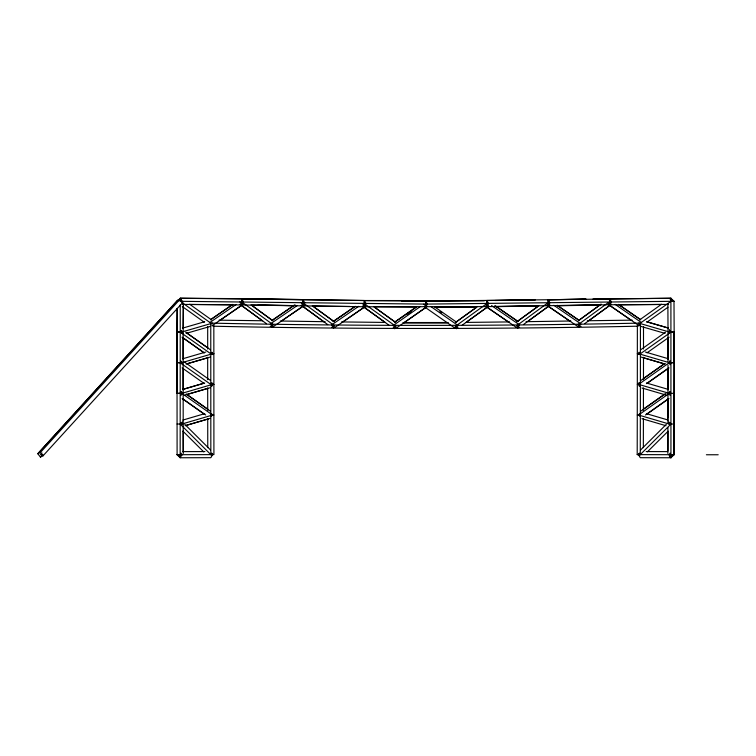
<?xml version="1.0" encoding="UTF-8"?>
<svg xmlns="http://www.w3.org/2000/svg" width="756" height="756" viewBox="0 0 756 756"><rect width="100%" height="100%" fill="white"/><g stroke="black" fill="none" stroke-linecap="round" stroke-linejoin="round"><path stroke-width="1.13" d="M183.141 389.812L183.141 368.578M183.15 361.5L183.16 331.997L181.629 333.254M207.673 349.026L207.692 326.639M210.763 324.286L210.839 454.621M213.835 325.467L213.91 454.621L211.86 454.621M639.245 454.621L637.204 454.611L637.327 384.369L640.398 384.379L640.427 324.277M643.469 379.663L643.498 357.276M667.879 453.505L667.907 427.565M667.973 392.175L668.011 365.044M668.011 361.5L668.02 331.997L669.561 333.254M670.941 454.696L670.912 298.251L486.845 300.491L486.93 306.624L609.591 304.762L609.497 298.629L610.867 300.926M674.144 362.691L669.032 362.682L674.144 362.682L674.191 332.007L674.012 454.696L670.941 457.758L640.266 457.692L638.499 454.621L639.387 453.09M177.027 393.356L182.139 393.356L177.008 393.356L176.999 331.997L176.98 362.672L183.141 362.682L183.16 392.175M183.122 359.138L183.15 337.894M640.398 385.56L640.266 454.621L637.204 454.611M643.347 447.637L643.403 418.531M643.413 410.328L643.46 387.922M667.917 422.85L667.973 393.356M667.879 451.152L667.917 432.281M668.002 389.822L668.039 368.578M180.249 304.848L180.164 454.696M183.169 330.835L183.33 303.685M458.164 325.59L455.159 328.255L424.352 306.756L427.367 304.101L425.609 307.163L425.619 301.03L484.52 300.642L364.345 300.519L364.288 306.766L486.911 306.624L488.659 303.553L485.654 306.227L516.584 327.556L519.58 324.882M176.999 331.988L177.169 308.372L177.027 331.978L182.139 332.007L177.027 331.997M183.16 328.463L183.311 306.048M182.602 304.403L241.627 304.951L241.665 298.658L364.364 300.519M670.941 457.2L674.012 454.696L674.163 332.007L669.051 331.997L674.163 331.988L673.993 301.294L425.6 304.101L180.268 301.313L180.306 298.242L241.684 298.658M364.335 300.519L303.024 299.773L304.772 302.844L302.976 305.906L303.005 299.593L241.684 298.818L241.608 304.951L364.269 306.766L364.354 300.633L425.619 301.039M303.005 305.726L303.052 299.773L180.306 298.242L177.206 301.313L180.278 298.809M181.676 361.302L181.327 363.57L212.001 385.276L212.341 383.018M181.695 330.627L181.345 332.886L211.992 354.63L212.332 352.372M638.971 382.612L638.622 384.379L639.415 386.363M670.1 364.675L669.306 362.682L669.655 360.914M670.062 395.35L669.268 393.356L669.618 391.589M182.3 421.857L181.1 424.995L211.812 455.594L212.606 453.496M181.071 395.341L181.865 393.356L181.525 391.589M211.727 386.382L212.521 384.388L211.34 382.895M548.242 305.689L548.147 299.556L548.242 305.689L549.962 302.617L546.957 305.292L577.924 326.601L580.91 323.937M668.587 304.394L609.563 304.762L611.311 301.691L608.297 304.356L639.189 325.77M211.727 453.09L212.606 454.621L210.848 457.692L180.174 457.758L177.102 454.696L177.008 362.682L183.141 362.682M179.399 299.773L180.287 298.242L182.045 301.313M670.062 453.156L669.173 454.696L670.941 457.758L672.708 454.696L638.499 454.621M364.297 306.766L365.639 304.47M241.636 304.951L243.432 301.88L241.684 298.818M639.841 352.239L638.659 353.732L669.306 362.682L670.487 361.188M670.496 330.514L669.325 332.007L638.659 323.095L639.453 325.089M639.803 382.886L638.622 384.379L640.134 385.711M639.746 413.541L638.565 415.035L640.077 416.367M670.392 422.538L669.211 424.031L638.565 415.035L669.268 393.356L670.44 391.873M181.591 300.68L180.278 299.007L177.641 300.274L37.8 453.723L40.427 457.068L43.064 455.802L182.905 302.353M177.651 300.264L37.8 453.723L40.427 452.447L180.278 299.007M40.427 454.762L42.015 453.014M40.427 457.068L42.818 454.45M640.597 449.971L666.329 424.333M647.41 451.833L668.162 431.166M211.047 416.376L212.559 415.044L211.378 413.551M538.792 305.707L516.953 321.716L537.847 306.549M523.426 324.57L549.064 305.793M578.302 320.761L601.086 304.082M584.766 323.625L610.404 304.866M528.16 321.158L549.054 306M579.257 320.071L599.196 305.594M589.51 320.213L610.394 305.037M477.471 306.577L455.556 322.415L476.526 307.361M462.001 325.316L486.779 307.418M466.764 321.924L486.769 307.56M639.604 319.92L661.519 304.262M639.179 323.993L669.684 302.211M670.279 301.786L672.178 300.425L670.156 299.348M646.975 322.188L667.945 307.219M640.578 349.867L665.488 332.215M646.994 352.835L669.06 337.223M407.342 314.203L411.179 311.491M643.432 378.482L664.543 363.57M641.06 380.362L665.034 363.419M669.306 362.682L638.622 384.379L669.268 393.356M646.446 383.642L668.493 368.049M646.966 383.49L669.041 367.907M643.375 409.147L664.496 394.245M641.012 411.028L665.951 393.413M645.426 414.987L668.455 398.724M646.909 414.156L668.994 398.573M416.66 306.804L394.528 322.264L415.696 307.484M394.008 324.929L419.986 306.785M403.751 322.888L425.883 307.446M232.697 304.403L210.489 319.769L232.706 304.517M219.731 320.431L241.939 305.055M354.375 306.908L333.112 321.565L355.348 306.331M343.318 321.584L363.617 307.588M209.96 322.443L236.033 304.536M211.992 325.789L242.884 304.555L239.888 301.88M294.027 305.311L271.773 320.62L295.01 304.781M281.988 320.639L303.279 305.991M332.583 324.239L358.684 306.35M271.243 323.303L297.363 305.481M362.521 306.199L365.564 304.602L396.059 326.498L393.016 328.085M239.86 304.366L242.903 302.787L273.285 324.863L270.232 326.441M301.2 305.329L304.252 303.751L334.634 325.808L331.582 327.386M182.801 389.416L204.696 383.008M180.693 391.863L181.865 393.356L212.521 384.388M185.059 395.057L210.234 387.696M182.829 420.081L204.725 413.664M185.097 425.732L210.272 418.351M186.174 425.401L208.08 418.994M182.782 358.741L205.774 352.041M186.137 364.071L210.225 357.049M187.204 363.749L208.032 357.683M182.782 389.406L203.591 383.33M187.223 394.415L208.042 388.329M182.801 328.057L204.715 321.716M212.54 323.114L181.865 331.997L180.693 330.504M186.146 333.396L210.244 326.412M548.147 299.763L585.9 299.168M596.522 298.998L670.903 298.251L673.993 301.313L670.931 301.313L670.912 298.251L672.698 301.313M557.682 305.745L598.969 305.103M526.025 321.687L570.856 320.998M495.095 300.51L535.182 299.943L425.571 301.03L425.628 307.163M496.361 306.634L537.629 306.048L496.342 306.511M587.365 320.752L632.139 320.147M640.427 323.095C497.221 326.12 353.978 326.176 210.763 323.114M638.111 326.195C496.446 329.181 354.753 329.247 213.079 326.214M548.194 299.763L585.919 299.092M592.997 298.998L609.544 298.629L609.563 304.762M557.654 305.575L600.132 305.046M465.809 322.415L509.516 321.914M619.013 304.848L661.509 304.47M210.782 415.044L213.853 415.044M182.177 424.021L177.065 424.031M182.517 451.615L204.933 451.568M212.606 454.621L178.397 454.696L180.174 457.758L181.941 454.696L181.053 453.156M177.102 454.696L182.215 454.687L177.102 454.696L180.164 457.2M401.956 301.323L449.149 301.323M402.939 322.529L448.261 322.519M404.318 323.01L446.787 323.01M706.387 454.762L718.2 454.762M640.398 384.379L637.327 384.369L637.365 325.458M668.994 393.356L674.135 393.366L674.068 424.04L668.937 424.031L670.988 424.031M637.27 415.035L640.341 415.035M646.172 451.568L667.406 451.615M180.278 301.313L182.319 301.323M189.709 304.441L232.205 304.725M374.891 306.747L416.15 307.097M312.408 306.029L350.141 306.482M341.532 321.933L385.569 322.425M252.249 305.084L293.545 305.604L258.136 305.037M219.06 320.157L262.653 320.761M280.344 321.016L325.175 321.706M646.484 321.706L668.389 328.066M647.59 322.018L668.408 328.066M640.946 326.403L665.044 333.396M645.388 352.031L668.38 358.741M640.946 357.04L665.025 364.071L643.139 357.673M646.456 382.999L668.342 389.416M642.005 388.008L666.074 395.057M646.399 413.664L668.285 420.081M641.948 418.663L666.027 425.732M611.349 304.167L608.306 302.598L577.934 324.834L580.977 326.412M550.009 305.093L546.966 303.525L516.584 325.789L519.627 327.357M488.688 306.038L485.645 304.451L455.159 326.479L458.193 328.076M557.163 305.424L579.417 320.591L557.172 305.282M547.939 306.161L570.194 321.338M495.851 306.322L518.077 321.546L494.887 305.547M486.628 307.04L508.864 322.264M618.493 304.498L640.691 319.76L618.502 304.375M609.279 305.207L630.513 319.797M553.817 305.282L579.947 323.266M491.542 305.556L518.607 324.22M615.157 304.366L641.22 322.425M434.539 306.804L456.681 322.254M431.213 306.785L457.2 324.919M439.935 311.491L441.844 312.852M186.637 394.235L207.749 409.147M186.146 394.084L210.111 411.028M181.865 393.356L212.559 415.044L181.903 424.031L180.731 422.538M182.678 398.724L205.698 414.987M182.139 398.573L204.214 414.165M186.637 332.895L207.72 347.845M185.702 332.215L210.593 349.886M184.729 362.209L210.603 380.533M182.139 367.898L204.186 383.5M189.68 304.262L211.595 319.93M181.525 302.202L212.02 324.003M182.3 306.53L204.214 322.198M373.729 306.681L395.643 322.425L374.683 307.286M364.43 307.56L389.208 325.354M364.43 307.446L384.435 321.895M312.398 305.878L334.237 321.735L312.417 305.745M302.154 306.01L327.783 324.626M251.058 304.923L272.897 320.79M240.805 305.055L266.443 323.681M302.145 305.83L323.974 321.82M252.022 305.5L271.952 320.1M240.805 304.895L261.689 320.185M670.931 298.809L673.993 301.304M423.832 304.101L426.847 306.756L396.05 328.265L393.044 325.6M362.549 303.704L365.535 306.378L334.615 327.584L331.619 324.9M301.238 302.844L304.224 305.519L273.266 326.639L270.279 323.955M184.785 424.333L210.518 449.971M182.933 431.166L203.695 451.833M669.41 456.227L670.941 457.758M211.33 352.249L212.512 353.742L181.846 362.682L180.675 361.188M40.427 452.447L43.064 455.802M548.166 299.556L549.517 301.852M488.215 302.787L486.864 300.491L486.911 306.624M425.59 301.03L426.923 303.326M364.326 300.633L366.084 303.704M668.814 421.857L670.014 424.995L639.293 455.594L638.499 453.496M669.315 329.503L669.844 332.886L639.179 354.621L638.829 352.362M667.879 303.695L668.02 330.835M207.673 357.286L207.673 379.673M207.683 387.932L207.711 410.328M207.72 418.54L207.758 447.637M183.16 393.356L183.198 422.84M183.198 424.021L183.236 453.505M183.198 431.1L183.226 451.152M643.498 326.63L643.498 349.017M667.964 399.253L667.945 418.134L667.983 399.253M668.049 337.904L668.049 359.147L668.03 337.904M333.387 324.9L333.349 327.972L333.387 324.9M394.812 325.6L394.774 328.662L394.812 325.6M272.037 323.955L271.999 327.027L272.037 323.955M476.299 306.832L435.04 307.106L476.299 306.841M213.816 384.388L210.744 384.388L213.816 384.388M213.806 353.742L210.735 353.742L213.806 353.751M640.436 353.732L637.365 353.732L640.436 353.732M674.012 454.696L668.899 454.687L674.012 454.696M204.167 352.844L182.13 337.214L204.177 352.844M579.209 326.998L579.162 323.937L579.2 326.998M517.869 327.953L517.822 324.882L517.851 327.953M456.435 328.652L456.397 325.59L456.397 328.652"/></g></svg>
